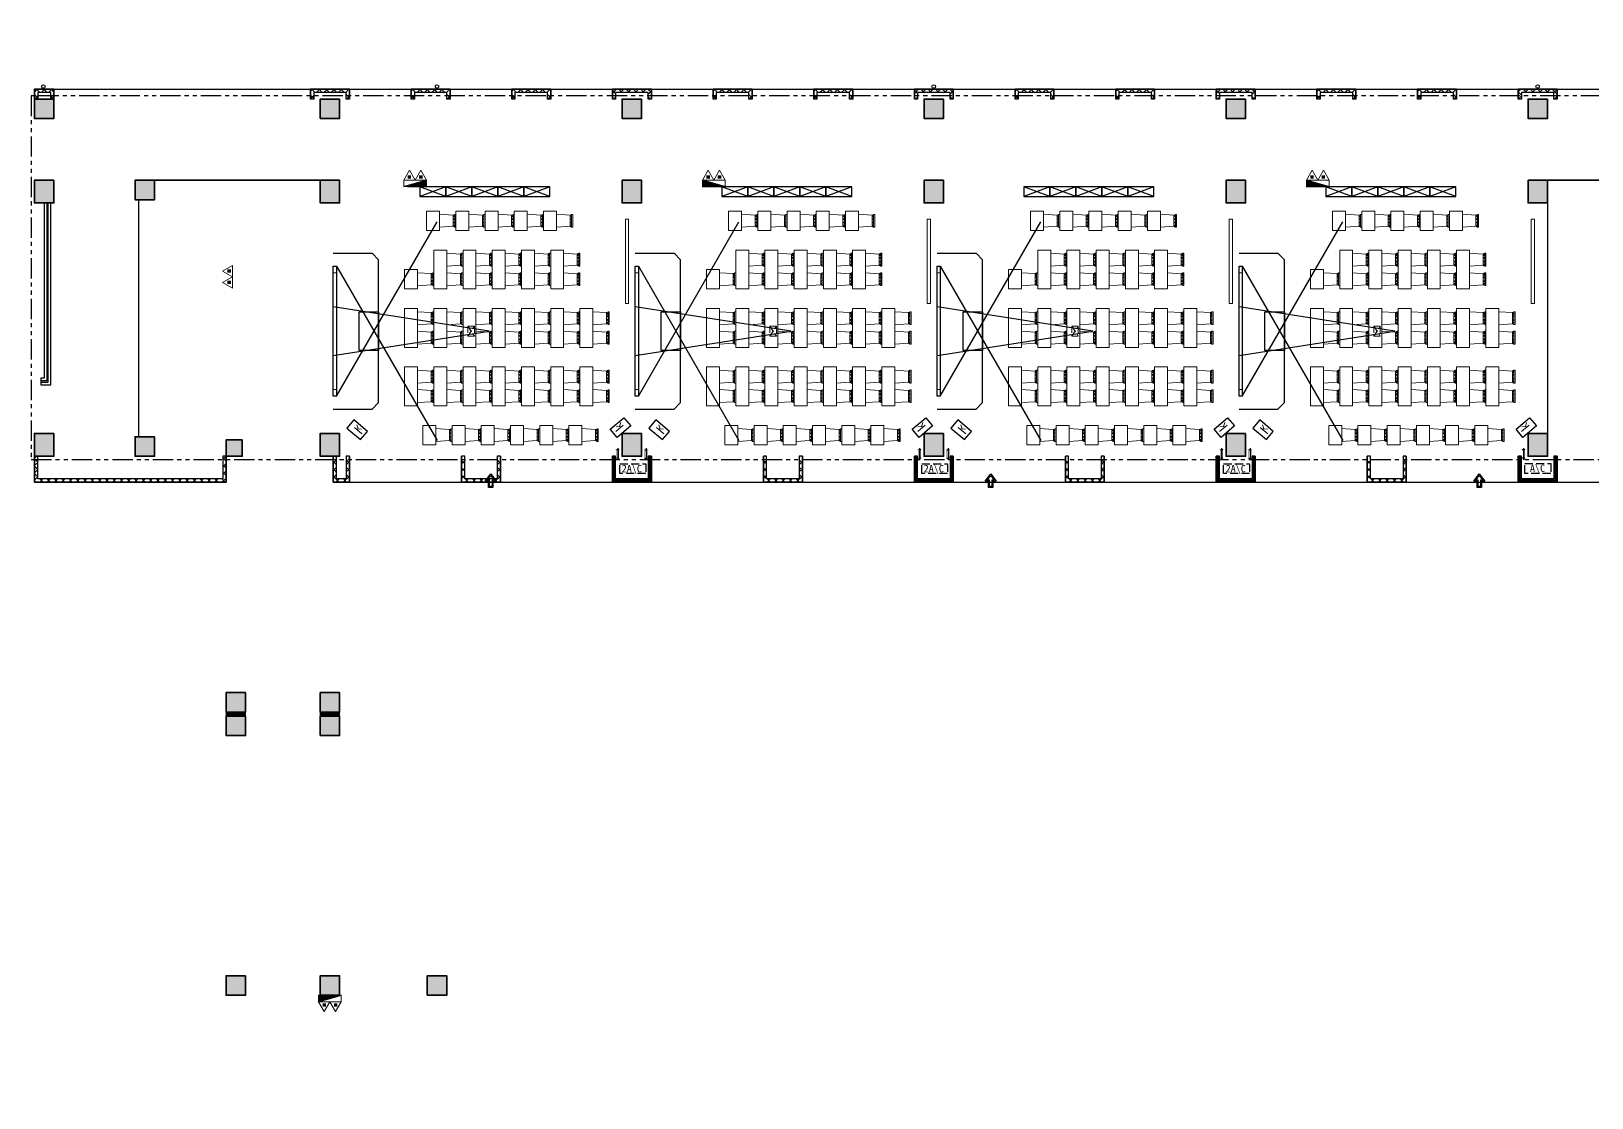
# Model space of a CAD drawing. Extents: x 196430 to 818205, y 904526 to 1974626.
# Drawn here: x 721663 to 769727, y 1512379 to 1545223 of the extents above; entities that cross this region are included whole.
import ezdxf

# ---------------------------------------------------------------- set-up
doc = ezdxf.new("R2010")
doc.units = 0
doc.header["$LTSCALE"] = 1000
doc.header["$MEASUREMENT"] = 0
for name, pattern in [('arch-1#教学楼$0$DASH', [0.35, 0.25, -0.1]), ('arch-1#教学楼$0$HIDDEN2', [4.7625, 3.175, -1.5875]), ('arch-1#教学楼$0$PHANTOM2', [1.25, 0.625, -0.125, 0.125, -0.125, 0.125, -0.125])]:
    doc.linetypes.add(name, pattern=pattern)
for name, color, linetype in [('arch', 8, 'Continuous'), ('arch-1#教学楼$0$0-消防', 8, 'Continuous'), ('arch-1#教学楼$0$_0', 8, 'Continuous'), ('arch-1#教学楼$0$A-FINI', 8, 'Continuous'), ('arch-1#教学楼$0$fur', 8, 'Continuous'), ('arch-1#教学楼$0$O-洞口', 8, 'Continuous'), ('arch-1#教学楼$0$WALL_METAL', 8, 'Continuous'), ('arch-1#教学楼$0$Z-电器', 8, 'Continuous'), ('arch-1#教学楼$0$保温', 8, 'Continuous'), ('arch-1#教学楼$0$图层4', 8, 'Continuous'), ('arch-1#教学楼$0$挡烟垂壁', 8, 'Continuous'), ('arch-1#教学楼$0$条件', 8, 'Continuous'), ('arch-1#教学楼$0$柱填充', 8, 'Continuous'), ('arch-1#教学楼$0$空调', 8, 'Continuous'), ('arch-1#教学楼$0$设备标注', 8, 'Continuous')]:
    doc.layers.add(name, color=color, linetype=linetype)
for name, color, linetype, lineweight in [('arch-1#教学楼$0$AC', 8, 'arch-1#教学楼$0$HIDDEN2', 25), ('arch-1#教学楼$0$HANDRAIL', 8, 'Continuous', 0), ('arch-1#教学楼$0$HV-fm', 8, 'Continuous', 18), ('arch-1#教学楼$0$WINDOW', 8, 'Continuous', 25), ('arch-1#教学楼$0$家具', 8, 'Continuous', 9), ('arch-1#教学楼$0$砼柱', 8, 'Continuous', 35)]:
    doc.layers.add(name, color=color, linetype=linetype, lineweight=lineweight)
doc.styles.add('arch-1#教学楼$0$_TCH_DYN', font='')
doc.styles.add('arch-1#教学楼$0$DIM_FONT', font='SIMPLEX.shx', dxfattribs={"width": 0.6})
doc.styles.add('arch-1#教学楼$0$Standard', font='gbenor.shx', dxfattribs={"bigfont": 'gbcbig.shx'})
doc.styles.get('arch-1#教学楼$0$_TCH_DYN').set_extended_font_data('SimSun')
doc.linetypes.add('arch-1#教学楼$0$XH_LINE', pattern='A,2,-0.2,["XH",arch-1#教学楼$0$Standard,S=0.15,R=0,X=-0.15,Y=-0.08],-0.15', length=2.35)

# ---------------------------------------------------------------- blocks, each defined once
blk = doc.blocks.new('arch-1#教学楼$0$wetwertyr')
at = {"layer": 'arch-1#教学楼$0$AC', "linetype": 'arch-1#教学楼$0$DASH'}
blk.add_lwpolyline([(7654325, 2471000), (7655125, 2471000), (7655125, 2470700), (7654325, 2470700)], close=True, dxfattribs=at)
at = {"layer": 'arch-1#教学楼$0$AC', "style": 'arch-1#教学楼$0$_TCH_DYN'}
blk.add_text('A\\C', height=227.8, dxfattribs=at).set_placement((7654485, 2470743))
blk = doc.blocks.new('arch-1#教学楼$0$3-5zhw')
at = {"layer": 'arch-1#教学楼$0$柱填充'}
h = blk.add_hatch(color=251, dxfattribs=at)
h.dxf.hatch_style = 1
h.paths.add_polyline_path([(6753676, 518760), (6753076, 518760), (6753076, 518060), (6753676, 518060)])
h.paths.add_polyline_path([(6753676, 521460), (6753076, 521460), (6753076, 520860), (6753676, 520860)])
h.paths.add_polyline_path([(6759576, 521460), (6758976, 521460), (6758976, 520860), (6759576, 520860)])
h.paths.add_polyline_path([(6762476, 521460), (6761876, 521460), (6761876, 520860), (6762476, 520860)])
h.paths.add_polyline_path([(6765776, 521460), (6765176, 521460), (6765176, 520860), (6765776, 520860)])
h.paths.add_polyline_path([(6762476, 518760), (6761876, 518760), (6761876, 518060), (6762476, 518060)])
h.paths.add_polyline_path([(6765776, 518760), (6765176, 518760), (6765176, 518060), (6765776, 518060)])
h.paths.add_polyline_path([(6765776, 510960), (6765176, 510960), (6765176, 510260), (6765776, 510260)])
h.paths.add_polyline_path([(6775076, 510960), (6774476, 510960), (6774476, 510260), (6775076, 510260)])
h.paths.add_polyline_path([(6775076, 521460), (6774476, 521460), (6774476, 520860), (6775076, 520860)])
h.paths.add_polyline_path([(6775076, 518760), (6774476, 518760), (6774476, 518060), (6775076, 518060)])
h.paths.add_polyline_path([(6784376, 521460), (6783776, 521460), (6783776, 520860), (6784376, 520860)])
h.paths.add_polyline_path([(6784376, 518760), (6783776, 518760), (6783776, 518060), (6784376, 518060)])
h.paths.add_polyline_path([(6784376, 510960), (6783776, 510960), (6783776, 510260), (6784376, 510260)])
h.paths.add_polyline_path([(6793676, 521460), (6793076, 521460), (6793076, 520860), (6793676, 520860)])
h.paths.add_polyline_path([(6793676, 518760), (6793076, 518760), (6793076, 518060), (6793676, 518060)])
h.paths.add_polyline_path([(6793676, 510960), (6793076, 510960), (6793076, 510260), (6793676, 510260)])
h.paths.add_polyline_path([(6802976, 521460), (6802376, 521460), (6802376, 520860), (6802976, 520860)])
h.paths.add_polyline_path([(6802976, 518760), (6802376, 518760), (6802376, 518160), (6802976, 518160)])
h.paths.add_polyline_path([(6802776, 510860), (6802176, 510860), (6802176, 510260), (6802776, 510260)])
h.paths.add_polyline_path([(6808876, 510760), (6808376, 510760), (6808376, 510260), (6808876, 510260)])
h.paths.add_polyline_path([(6808776, 518760), (6808176, 518760), (6808176, 518160), (6808776, 518160)])
h.paths.add_polyline_path([(6808876, 513510), (6808126, 513510), (6808126, 512760), (6808876, 512760)])
h.paths.add_polyline_path([(6808776, 521460), (6808176, 521460), (6808176, 520860), (6808776, 520860)])
h.paths.add_polyline_path([(6812376, 513260), (6811876, 513260), (6811876, 512760), (6812376, 512760)])
h.paths.add_polyline_path([(6814176, 518960), (6813576, 518960), (6813576, 518360), (6814176, 518360)])
h.paths.add_polyline_path([(6814176, 510760), (6813676, 510760), (6813676, 510260), (6814176, 510260)])
h.paths.add_polyline_path([(6818276, 519310), (6817526, 519310), (6817526, 518560), (6818276, 518560)])
h.paths.add_polyline_path([(6803176, 525960), (6802576, 525960), (6802576, 525360), (6803176, 525360)])
h.paths.add_polyline_path([(6811076, 525960), (6810476, 525960), (6810476, 525360), (6811076, 525360)])
h.paths.add_polyline_path([(6814176, 525960), (6813576, 525960), (6813576, 525360), (6814176, 525360)])
h.paths.add_polyline_path([(6818276, 525860), (6817776, 525860), (6817776, 525360), (6818276, 525360)])
h.paths.add_polyline_path([(6759576, 529540), (6758976, 529540), (6758976, 528940), (6759576, 528940)])
h.paths.add_polyline_path([(6762476, 529540), (6761876, 529540), (6761876, 528940), (6762476, 528940)])
h.paths.add_polyline_path([(6803176, 531740), (6802576, 531740), (6802576, 531140), (6803176, 531140)])
h.paths.add_polyline_path([(6818276, 531740), (6817776, 531740), (6817776, 531240), (6818276, 531240)])
h.paths.add_polyline_path([(6811076, 531740), (6810476, 531740), (6810476, 531140), (6811076, 531140)])
h.paths.add_polyline_path([(6814176, 531740), (6813576, 531740), (6813576, 531140), (6814176, 531140)])
h.paths.add_polyline_path([(6753676, 510960), (6753076, 510960), (6753076, 510260), (6753676, 510260)])
h.paths.add_polyline_path([(6762476, 510960), (6761876, 510960), (6761876, 510260), (6762476, 510260)])
h.paths.add_polyline_path([(6814176, 521460), (6813576, 521460), (6813576, 520860), (6814176, 520860)])
h.paths.add_polyline_path([(6802576, 532460), (6802576, 531860), (6803176, 531860), (6803176, 532460)])
h.paths.add_polyline_path([(6810476, 532460), (6810476, 531860), (6811076, 531860), (6811076, 532460)])
h.paths.add_polyline_path([(6813576, 532460), (6813576, 531860), (6814176, 531860), (6814176, 532460)])
h.paths.add_polyline_path([(6813576, 537160), (6813576, 536560), (6814176, 536560), (6814176, 537160)])
h.paths.add_polyline_path([(6817676, 537160), (6817676, 536560), (6818276, 536560), (6818276, 537160)])
h.paths.add_polyline_path([(6814176, 545260), (6813576, 545260), (6813576, 544660), (6814176, 544660)])
h.paths.add_polyline_path([(6818276, 545260), (6817676, 545260), (6817676, 544660), (6818276, 544660)])
h.paths.add_polyline_path([(6814176, 549760), (6813576, 549760), (6813576, 549160), (6814176, 549160)])
h.paths.add_polyline_path([(6818276, 549760), (6817676, 549760), (6817676, 549160), (6818276, 549160)])
h.paths.add_polyline_path([(6813576, 557660), (6813576, 557060), (6814176, 557060), (6814176, 557660)])
h.paths.add_polyline_path([(6817676, 557660), (6817676, 557060), (6818276, 557060), (6818276, 557660)])
h.paths.add_polyline_path([(6759576, 554060), (6758976, 554060), (6758976, 553460), (6759576, 553460)])
h.paths.add_polyline_path([(6765176, 545460), (6765776, 545460), (6765776, 546060), (6765176, 546060)])
h.paths.add_polyline_path([(6759576, 546060), (6758976, 546060), (6758976, 545460), (6759576, 545460)])
h.paths.add_polyline_path([(6765176, 537460), (6765776, 537460), (6765776, 538060), (6765176, 538060)])
h.paths.add_polyline_path([(6759576, 538060), (6758976, 538060), (6758976, 537460), (6759576, 537460)])
h.paths.add_polyline_path([(6759576, 530260), (6758976, 530260), (6758976, 529660), (6759576, 529660)])
h.paths.add_polyline_path([(6761876, 545460), (6762476, 545460), (6762476, 546060), (6761876, 546060)])
h.paths.add_polyline_path([(6761876, 537460), (6762476, 537460), (6762476, 538060), (6761876, 538060)])
h.paths.add_polyline_path([(6761876, 553460), (6762476, 553460), (6762476, 554060), (6761876, 554060)])
h.paths.add_polyline_path([(6761876, 529660), (6762476, 529660), (6762476, 530260), (6761876, 530260)])
h.paths.add_polyline_path([(6810476, 573780), (6810476, 573180), (6811076, 573180), (6811076, 573780)])
h.paths.add_polyline_path([(6808426, 581760), (6807826, 581760), (6807826, 581160), (6808426, 581160)])
h.paths.add_polyline_path([(6811076, 581760), (6810476, 581760), (6810476, 581160), (6811076, 581160)])
h.paths.add_polyline_path([(6813976, 581760), (6813376, 581760), (6813376, 581160), (6813976, 581160)])
h.paths.add_polyline_path([(6808426, 590160), (6807826, 590160), (6807826, 589560), (6808426, 589560)])
h.paths.add_polyline_path([(6811076, 590160), (6810476, 590160), (6810476, 589560), (6811076, 589560)])
h.paths.add_polyline_path([(6813976, 590160), (6813376, 590160), (6813376, 589560), (6813976, 589560)])
h.paths.add_polyline_path([(6810476, 598140), (6810476, 597540), (6811076, 597540), (6811076, 598140)])
h.paths.add_polyline_path([(6808476, 558380), (6807876, 558380), (6807876, 557780), (6808476, 557780)])
h.paths.add_polyline_path([(6814976, 558380), (6814376, 558380), (6814376, 557780), (6814976, 557780)])
h.paths.add_polyline_path([(6814976, 562760), (6814376, 562760), (6814376, 562060), (6814976, 562060)])
h.paths.add_polyline_path([(6811076, 562660), (6810476, 562660), (6810476, 562060), (6811076, 562060)])
h.paths.add_polyline_path([(6799676, 562760), (6799076, 562760), (6799076, 562060), (6799676, 562060)])
h.paths.add_polyline_path([(6802976, 562660), (6802376, 562660), (6802376, 562060), (6802976, 562060)])
h.paths.add_polyline_path([(6802976, 573060), (6802376, 573060), (6802376, 572460), (6802976, 572460)])
h.paths.add_polyline_path([(6802976, 570560), (6802376, 570560), (6802376, 569960), (6802976, 569960)])
h.paths.add_polyline_path([(6799676, 573060), (6799076, 573060), (6799076, 572460), (6799676, 572460)])
h.paths.add_polyline_path([(6799676, 570560), (6799076, 570560), (6799076, 569860), (6799676, 569860)])
h.paths.add_polyline_path([(6790376, 573060), (6789776, 573060), (6789776, 572460), (6790376, 572460)])
h.paths.add_polyline_path([(6790376, 570560), (6789776, 570560), (6789776, 569860), (6790376, 569860)])
h.paths.add_polyline_path([(6790376, 562760), (6789776, 562760), (6789776, 562060), (6790376, 562060)])
h.paths.add_polyline_path([(6811076, 570560), (6810476, 570560), (6810476, 569960), (6811076, 569960)])
h.paths.add_polyline_path([(6814976, 570560), (6814376, 570560), (6814376, 569860), (6814976, 569860)])
h.paths.add_polyline_path([(6811076, 573060), (6810476, 573060), (6810476, 572460), (6811076, 572460)])
h.paths.add_polyline_path([(6814976, 573060), (6814376, 573060), (6814376, 572460), (6814976, 572460)])
h.paths.add_polyline_path([(6781076, 573060), (6780476, 573060), (6780476, 572460), (6781076, 572460)])
h.paths.add_polyline_path([(6781076, 570560), (6780476, 570560), (6780476, 569860), (6781076, 569860)])
h.paths.add_polyline_path([(6781076, 562760), (6780476, 562760), (6780476, 562060), (6781076, 562060)])
h.paths.add_polyline_path([(6771776, 573060), (6771176, 573060), (6771176, 572460), (6771776, 572460)])
h.paths.add_polyline_path([(6771776, 570560), (6771176, 570560), (6771176, 569860), (6771776, 569860)])
h.paths.add_polyline_path([(6771776, 562760), (6771176, 562760), (6771176, 562060), (6771776, 562060)])
h.paths.add_polyline_path([(6762476, 573060), (6761876, 573060), (6761876, 572460), (6762476, 572460)])
h.paths.add_polyline_path([(6762476, 570560), (6761876, 570560), (6761876, 569860), (6762476, 569860)])
h.paths.add_polyline_path([(6762476, 562760), (6761876, 562760), (6761876, 562060), (6762476, 562060)])
h.paths.add_polyline_path([(6759476, 562560), (6758976, 562560), (6758976, 562060), (6759476, 562060)])
h.paths.add_polyline_path([(6756777, 570560), (6756177, 570560), (6756177, 569960), (6756777, 569960)])
h.paths.add_polyline_path([(6756777, 562660), (6756177, 562660), (6756177, 562060), (6756777, 562060)])
h.paths.add_polyline_path([(6753676, 570560), (6753076, 570560), (6753076, 569860), (6753676, 569860)])
h.paths.add_polyline_path([(6753676, 573060), (6753076, 573060), (6753076, 572460), (6753676, 572460)])
h.paths.add_polyline_path([(6753676, 562760), (6753076, 562760), (6753076, 562060), (6753676, 562060)])
h.paths.add_polyline_path([(6759576, 554780), (6758976, 554780), (6758976, 554180), (6759576, 554180)])
h.paths.add_polyline_path([(6762476, 554780), (6761876, 554780), (6761876, 554180), (6762476, 554180)])
h.paths.add_polyline_path([(6811076, 601860), (6810476, 601860), (6810476, 601260), (6811076, 601260)])
h.paths.add_polyline_path([(6814176, 601860), (6813576, 601860), (6813576, 601260), (6814176, 601260)])
h.paths.add_polyline_path([(6818278, 601860), (6817678, 601860), (6817678, 601260), (6818278, 601260)])
h.paths.add_polyline_path([(6803176, 601860), (6802576, 601860), (6802576, 601260), (6803176, 601260)])
h.paths.add_polyline_path([(6803176, 608060), (6802576, 608060), (6802576, 607460), (6803176, 607460)])
h.paths.add_polyline_path([(6811076, 608060), (6810476, 608060), (6810476, 607460), (6811076, 607460)])
h.paths.add_polyline_path([(6814176, 608260), (6813576, 608260), (6813576, 607660), (6814176, 607660)])
h.paths.add_polyline_path([(6818276, 608260), (6817676, 608260), (6817676, 607660), (6818276, 607660)])
h.paths.add_polyline_path([(6803176, 614060), (6802576, 614060), (6802576, 613460), (6803176, 613460)])
h.paths.add_polyline_path([(6811076, 614260), (6810476, 614260), (6810476, 613660), (6811076, 613660)])
h.paths.add_polyline_path([(6818276, 614260), (6817676, 614260), (6817676, 613660), (6818276, 613660)])
h.paths.add_polyline_path([(6802976, 619960), (6802376, 619960), (6802376, 619260), (6802976, 619260)])
h.paths.add_polyline_path([(6802976, 627960), (6802376, 627960), (6802376, 627260), (6802976, 627260)])
h.paths.add_polyline_path([(6806876, 627960), (6806276, 627960), (6806276, 627260), (6806876, 627260)])
h.paths.add_polyline_path([(6806876, 630460), (6806276, 630460), (6806276, 629860), (6806876, 629860)])
h.paths.add_polyline_path([(6802976, 630460), (6802376, 630460), (6802376, 629860), (6802976, 629860)])
h.paths.add_polyline_path([(6816476, 627960), (6815876, 627960), (6815876, 627260), (6816476, 627260)])
h.paths.add_polyline_path([(6816476, 630460), (6815876, 630460), (6815876, 629760), (6816476, 629760)])
h.paths.add_polyline_path([(6816476, 619860), (6815876, 619860), (6815876, 619260), (6816476, 619260)])
h.paths.add_polyline_path([(6818276, 619860), (6817676, 619860), (6817676, 619260), (6818276, 619260)])
h.paths.add_polyline_path([(6811076, 619860), (6810476, 619860), (6810476, 619260), (6811076, 619260)])
h.paths.add_polyline_path([(6806876, 619860), (6806276, 619860), (6806276, 619260), (6806876, 619260)])
h.paths.add_polyline_path([(6793676, 630460), (6793076, 630460), (6793076, 629860), (6793676, 629860)])
h.paths.add_polyline_path([(6793676, 627960), (6793076, 627960), (6793076, 627260), (6793676, 627260)])
h.paths.add_polyline_path([(6793676, 619960), (6793076, 619960), (6793076, 619260), (6793676, 619260)])
h.paths.add_polyline_path([(6784376, 630460), (6783776, 630460), (6783776, 629860), (6784376, 629860)])
h.paths.add_polyline_path([(6784376, 627960), (6783776, 627960), (6783776, 627260), (6784376, 627260)])
h.paths.add_polyline_path([(6784376, 619960), (6783776, 619960), (6783776, 619260), (6784376, 619260)])
h.paths.add_polyline_path([(6775076, 630460), (6774476, 630460), (6774476, 629860), (6775076, 629860)])
h.paths.add_polyline_path([(6775076, 627960), (6774476, 627960), (6774476, 627260), (6775076, 627260)])
h.paths.add_polyline_path([(6775076, 619960), (6774476, 619960), (6774476, 619260), (6775076, 619260)])
h.paths.add_polyline_path([(6765776, 630460), (6765176, 630460), (6765176, 629860), (6765776, 629860)])
h.paths.add_polyline_path([(6765776, 627960), (6765176, 627960), (6765176, 627260), (6765776, 627260)])
h.paths.add_polyline_path([(6765776, 619960), (6765176, 619960), (6765176, 619260), (6765776, 619260)])
h.paths.add_polyline_path([(6762476, 630460), (6761876, 630460), (6761876, 629860), (6762476, 629860)])
h.paths.add_polyline_path([(6762476, 627960), (6761876, 627960), (6761876, 627260), (6762476, 627260)])
h.paths.add_polyline_path([(6762476, 619960), (6761876, 619960), (6761876, 619260), (6762476, 619260)])
h.paths.add_polyline_path([(6753676, 627960), (6753076, 627960), (6753076, 627260), (6753676, 627260)])
h.paths.add_polyline_path([(6753676, 630460), (6753076, 630460), (6753076, 629760), (6753676, 629760)])
h.paths.add_polyline_path([(6814176, 614260), (6813576, 614260), (6813576, 613660), (6814176, 613660)])
h.paths.add_polyline_path([(6753676, 619960), (6753076, 619960), (6753076, 619260), (6753676, 619260)])
h.paths.add_polyline_path([(6813376, 573780), (6813376, 573180), (6813976, 573180), (6813976, 573780)])
h.paths.add_polyline_path([(6813376, 598140), (6813376, 597540), (6813976, 597540), (6813976, 598140)])
h.paths.add_polyline_path([(6802576, 537160), (6802576, 536560), (6803176, 536560), (6803176, 537160)])
h.paths.add_polyline_path([(6802576, 545260), (6802576, 544660), (6803176, 544660), (6803176, 545260)])
h.paths.add_polyline_path([(6802576, 549760), (6802576, 549160), (6803176, 549160), (6803176, 549760)])
h.paths.add_polyline_path([(6802576, 557660), (6802576, 557060), (6803176, 557060), (6803176, 557660)])
h.paths.add_polyline_path([(6810476, 537160), (6810476, 536560), (6811076, 536560), (6811076, 537160)])
h.paths.add_polyline_path([(6810476, 545260), (6810476, 544660), (6811076, 544660), (6811076, 545260)])
h.paths.add_polyline_path([(6810476, 549760), (6810476, 549160), (6811076, 549160), (6811076, 549760)])
h.paths.add_polyline_path([(6810476, 557660), (6810476, 557060), (6811076, 557060), (6811076, 557660)])
at = {"layer": 'arch-1#教学楼$0$砼柱', "lineweight": 35}
for points in [[(6753676, 573060), (6753076, 573060), (6753076, 572460), (6753676, 572460)], [(6762476, 573060), (6761876, 573060), (6761876, 572460), (6762476, 572460)], [(6771776, 573060), (6771176, 573060), (6771176, 572460), (6771776, 572460)], [(6781076, 573060), (6780476, 573060), (6780476, 572460), (6781076, 572460)], [(6790376, 573060), (6789776, 573060), (6789776, 572460), (6790376, 572460)], [(6799676, 573060), (6799076, 573060), (6799076, 572460), (6799676, 572460)], [(6753676, 570560), (6753076, 570560), (6753076, 569860), (6753676, 569860)], [(6756777, 570560), (6756177, 570560), (6756177, 569960), (6756777, 569960)], [(6762476, 570560), (6761876, 570560), (6761876, 569860), (6762476, 569860)], [(6771776, 570560), (6771176, 570560), (6771176, 569860), (6771776, 569860)], [(6781076, 570560), (6780476, 570560), (6780476, 569860), (6781076, 569860)], [(6790376, 570560), (6789776, 570560), (6789776, 569860), (6790376, 569860)], [(6799676, 570560), (6799076, 570560), (6799076, 569860), (6799676, 569860)], [(6753676, 562760), (6753076, 562760), (6753076, 562060), (6753676, 562060)], [(6756777, 562660), (6756177, 562660), (6756177, 562060), (6756777, 562060)], [(6759476, 562560), (6758976, 562560), (6758976, 562060), (6759476, 562060)], [(6762476, 562760), (6761876, 562760), (6761876, 562060), (6762476, 562060)], [(6771776, 562760), (6771176, 562760), (6771176, 562060), (6771776, 562060)], [(6781076, 562760), (6780476, 562760), (6780476, 562060), (6781076, 562060)], [(6790376, 562760), (6789776, 562760), (6789776, 562060), (6790376, 562060)], [(6799676, 562760), (6799076, 562760), (6799076, 562060), (6799676, 562060)], [(6759576, 554780), (6758976, 554780), (6758976, 554180), (6759576, 554180)], [(6762476, 554780), (6761876, 554780), (6761876, 554180), (6762476, 554180)], [(6759576, 554060), (6758976, 554060), (6758976, 553460), (6759576, 553460)], [(6761876, 553460), (6762476, 553460), (6762476, 554060), (6761876, 554060)], [(6759576, 546060), (6758976, 546060), (6758976, 545460), (6759576, 545460)], [(6761876, 545460), (6762476, 545460), (6762476, 546060), (6761876, 546060)], [(6765176, 545460), (6765776, 545460), (6765776, 546060), (6765176, 546060)]]:
    blk.add_lwpolyline(points, close=True, dxfattribs=at)
blk = doc.blocks.new('arch-1#教学楼$0$$plan$00000303')
at = {"linetype": 'Continuous'}
for p, q in [((-195, 500), (-195, 466)), ((-195, 500), (200, 500)), ((200, 500), (200, 466)), ((-197, 0), (-168, 418)), ((202, 0), (-197, 0)), ((-195, 467), (-168, 416)), ((200, 466), (-195, 466)), ((-170, 418), (173, 418)), ((-153, 467), (-153, 417)), ((-125, 467), (-125, 417)), ((-66, 467), (-66, 417)), ((-45, 467), (-45, 417)), ((47, 467), (47, 417)), ((71, 467), (71, 417)), ((135, 467), (135, 417)), ((159, 467), (159, 417)), ((173, 417), (199, 467)), ((202, 0), (173, 418))]:
    blk.add_line(p, q, dxfattribs=at)
at = {"style": 'arch-1#教学楼$0$Standard', "width": 0.8, "flags": 9}
for tag in ['XSIZE', 'YSIZE']:
    blk.add_attdef(tag, (0, 0), '', height=0.5, dxfattribs=at)
blk = doc.blocks.new('arch-1#教学楼$0$few3t3t2')
at = {"layer": 'arch-1#教学楼$0$家具'}
blk.add_lwpolyline([(2575074, 638220), (2575474, 638220), (2575474, 637020), (2575074, 637020)], close=True, dxfattribs=at)
at = {"layer": 'arch-1#教学楼$0$家具', "rotation": 270}
for p in [(2575474, 637923), (2575474, 637323)]:
    blk.add_blockref('arch-1#教学楼$0$$plan$00000303', p, dxfattribs=at)
blk = doc.blocks.new('arch-1#教学楼$0$eeg')
at = {"layer": 'arch-1#教学楼$0$fur'}
blk.add_lwpolyline([(131554, 140917), (131854, 140917), (131854, 140117), (131554, 140117)], close=True, dxfattribs=at)
blk.add_lwpolyline([(131854, 140917), (131554, 140117), (131554, 140917), (131854, 140117)], dxfattribs=at)
blk = doc.blocks.new('arch-1#教学楼$0$ptss1')
at = {"layer": 'arch-1#教学楼$0$A-FINI'}
for p, q in [((5254532, 991690), (5257632, 997053)), ((5254432, 996090), (5255632, 996090)), ((5255632, 996090), (5255832, 995890)), ((5255832, 991490), (5255832, 995890)), ((5254532, 995690), (5257632, 990327)), ((5259234, 993690), (5254432, 994438)), ((5254432, 992938), (5259234, 993690)), ((5254432, 991290), (5255632, 991290)), ((5255632, 991290), (5255832, 991490))]:
    blk.add_line(p, q, dxfattribs=at)
for points in [[(5254432, 995690), (5254532, 995690), (5254532, 991690), (5254432, 991690)], [(5255232, 994290), (5255832, 994290), (5255832, 993090), (5255232, 993090)]]:
    blk.add_lwpolyline(points, close=True, dxfattribs=at)
at = {"layer": 'arch-1#教学楼$0$HANDRAIL'}
blk.add_line((5255832, 993092), (5255832, 994292), dxfattribs=at)
at = {"layer": 'arch-1#教学楼$0$家具'}
for p, q in [((5257311, 997390), (5257711, 997390)), ((5258211, 997390), (5258611, 997390)), ((5259111, 997390), (5259511, 997390)), ((5260011, 997390), (5260411, 997390)), ((5260911, 997390), (5261311, 997390)), ((5257032, 995590), (5256632, 995590))]:
    blk.add_line(p, q, dxfattribs=at)
at = {"layer": 'arch-1#教学楼$0$家具', "linetype": 'arch-1#教学楼$0$DASH', "ltscale": 0.8}
for p, q in [((5258583, 993840), (5258583, 993540)), ((5258583, 993840), (5258783, 993840)), ((5258583, 993840), (5258783, 993540)), ((5258583, 993540), (5258783, 993840)), ((5258583, 993540), (5258783, 993540)), ((5258783, 993840), (5258783, 993540))]:
    blk.add_line(p, q, dxfattribs=at)
at = {"layer": 'arch-1#教学楼$0$家具'}
for points in [[(5257711, 997390), (5257711, 996790), (5257311, 996790), (5257311, 997390)], [(5258611, 997390), (5258611, 996790), (5258211, 996790), (5258211, 997390)], [(5259511, 997390), (5259511, 996790), (5259111, 996790), (5259111, 997390)], [(5260411, 997390), (5260411, 996790), (5260011, 996790), (5260011, 997390)], [(5261311, 997390), (5261311, 996790), (5260911, 996790), (5260911, 997390)], [(5257032, 995590), (5257032, 994990), (5256632, 994990), (5256632, 995590)], [(5257596, 990790), (5257596, 990190), (5257196, 990190), (5257196, 990790), (5257596, 990790)], [(5258496, 990790), (5258496, 990190), (5258096, 990190), (5258096, 990790), (5258496, 990790)], [(5259396, 990790), (5259396, 990190), (5258996, 990190), (5258996, 990790), (5259396, 990790)], [(5260296, 990790), (5260296, 990190), (5259896, 990190), (5259896, 990790), (5260296, 990790)], [(5261196, 990790), (5261196, 990190), (5260796, 990190), (5260796, 990790), (5261196, 990790)], [(5262096, 990790), (5262096, 990190), (5261696, 990190), (5261696, 990790), (5262096, 990790)]]:
    blk.add_lwpolyline(points, dxfattribs=at)
for points in [[(5263432, 997140), (5263532, 997140), (5263532, 994540), (5263432, 994540)], [(5254432, 995490), (5254532, 995490), (5254532, 991890), (5254432, 991890)]]:
    blk.add_lwpolyline(points, close=True, dxfattribs=at)
at = {"layer": 'arch-1#教学楼$0$家具', "extrusion": (0, 0, -1), "zscale": -1}
for name, p, rotation in [('arch-1#教学楼$0$eeg', (-5116989, 866285), 90), ('arch-1#教学楼$0$eeg', (-5117789, 866285), 90), ('arch-1#教学楼$0$eeg', (-5118589, 866285), 90), ('arch-1#教学楼$0$eeg', (-5119389, 866285), 90), ('arch-1#教学楼$0$eeg', (-5120189, 866285), 90), ('arch-1#教学楼$0$few3t3t2', (-2681558, 1629610), 180), ('arch-1#教学楼$0$few3t3t2', (-2682458, 1629610), 180), ('arch-1#教学楼$0$few3t3t2', (-2683358, 1629610), 180), ('arch-1#教学楼$0$few3t3t2', (-2684258, 1629610), 180), ('arch-1#教学楼$0$few3t3t2', (-2685158, 1629610), 180), ('arch-1#教学楼$0$few3t3t2', (-2686058, 1629610), 180), ('arch-1#教学楼$0$few3t3t2', (-2686958, 1629610), 180)]:
    blk.add_blockref(name, p, dxfattribs=dict(at, rotation=rotation))
at = {"layer": 'arch-1#教学楼$0$家具', "rotation": 270}
for p in [(5257711, 997092), (5258611, 997092), (5259511, 997092), (5260411, 997092), (5261311, 997092), (5257032, 995293), (5257596, 990492), (5258496, 990492), (5259396, 990492), (5260296, 990492), (5261196, 990492), (5262096, 990492)]:
    blk.add_blockref('arch-1#教学楼$0$$plan$00000303', p, dxfattribs=at)
at = {"layer": 'arch-1#教学楼$0$家具'}
for p in [(2682458, 357969), (2683358, 357969), (2684258, 357969), (2685158, 357969), (2686058, 357969), (2681558, 356169), (2682458, 356169), (2683358, 356169), (2684258, 356169), (2685158, 356169), (2686058, 356169), (2686958, 356169)]:
    blk.add_blockref('arch-1#教学楼$0$few3t3t2', p, dxfattribs=at)
blk = doc.blocks.new('arch-1#教学楼$0$ysg222')
at = {"layer": 'arch-1#教学楼$0$设备标注'}
for centre in [(5275347, 221621), (5287472, 221621), (5302772, 221621), (5321372, 221621)]:
    blk.add_circle(centre, 55, dxfattribs=at)
blk = doc.blocks.new('arch-1#教学楼$0$A$C41442FB6')
at = {"layer": 'arch-1#教学楼$0$Z-电器'}
blk.add_lwpolyline([(0, 550), (330, 550), (330, 0), (0, 0)], close=True, dxfattribs=at)
at = {"layer": 'arch-1#教学楼$0$Z-电器', "linetype": 'Continuous', "style": 'arch-1#教学楼$0$DIM_FONT', "width": 0.8}
blk.add_text('k', height=300, rotation=359.9455, dxfattribs=at).set_placement((123, 165))
blk = doc.blocks.new('arch-1#教学楼$0$WEQWESDA')
at = {"layer": 'arch-1#教学楼$0$HV-fm'}
h = blk.add_hatch(dxfattribs=at)
h.set_pattern_fill('ANSI31', angle=270, style=0)
h.set_pattern_definition([(315, (-693696.34586, 2541731.43045), (0.088388347648, 0.088388347648), [])])
edge = h.paths.add_edge_path()
edge.add_line((477846, 567113), (477846, 566912))
edge.add_line((477846, 566912), (478546, 566913))
edge.add_line((478546, 566913), (477846, 567113))
at = {"layer": 'arch-1#教学楼$0$HV-fm', "color": 7}
for p, q in [((477846, 567113), (477846, 566913)), ((477846, 567113), (478546, 566913)), ((478546, 567113), (477847, 567113)), ((478546, 567113), (478546, 566913))]:
    blk.add_line(p, q, dxfattribs=at)
at = {"layer": 'arch-1#教学楼$0$HV-fm', "color": 7, "linetype": 'arch-1#教学楼$0$XH_LINE', "ltscale": 1.5}
blk.add_lwpolyline([(478546, 566913), (477846, 566913)], dxfattribs=at)
blk = doc.blocks.new('arch-1#教学楼$0$37')
at = {"linetype": 'Continuous'}
for p, q in [((350, 606), (0, 0)), ((0, 0), (700, 0)), ((700, 0), (350, 606))]:
    blk.add_line(p, q, dxfattribs=at)
at = {"linetype": 'Continuous', "const_width": 210}
blk.add_lwpolyline([(455, 202), (245, 202)], dxfattribs=at)
blk = doc.blocks.new('arch-1#教学楼$0$WERWERSGFDFGFG')
at = {"layer": 'arch-1#教学楼$0$HV-fm', "color": 7, "linetype": 'arch-1#教学楼$0$XH_LINE', "ltscale": 1.5, "xscale": 0.5, "yscale": 0.5, "zscale": 0.5}
for p in [(477846, 567426), (478196, 567426)]:
    blk.add_blockref('arch-1#教学楼$0$37', p, dxfattribs=at)
blk = doc.blocks.new('arch-1#教学楼$0$xfs3')
at = {"layer": 'arch-1#教学楼$0$WINDOW', "xscale": -1}
for name, p in [('arch-1#教学楼$0$WERWERSGFDFGFG', (4942656, -72427)), ('arch-1#教学楼$0$WEQWESDA', (4942657, -72114))]:
    blk.add_blockref(name, p, dxfattribs=at)
at = {"layer": 'arch-1#教学楼$0$WINDOW'}
for name, p in [('arch-1#教学楼$0$WERWERSGFDFGFG', (3995464, -72427)), ('arch-1#教学楼$0$WERWERSGFDFGFG', (4014064, -72427)), ('arch-1#教学楼$0$WEQWESDA', (3995463, -72114)), ('arch-1#教学楼$0$WEQWESDA', (4014063, -72114))]:
    blk.add_blockref(name, p, dxfattribs=at)
at = {"layer": 'arch-1#教学楼$0$WINDOW', "xscale": -1}
for name, p, rotation in [('arch-1#教学楼$0$WERWERSGFDFGFG', (5026261, 970220), 90), ('arch-1#教学楼$0$WEQWESDA', (3983639, 1036811), 180), ('arch-1#教学楼$0$WERWERSGFDFGFG', (3983640, 1037124), 180)]:
    blk.add_blockref(name, p, dxfattribs=dict(at, rotation=rotation))
blk = doc.blocks.new('arch-1#教学楼$0$kk')
for p, q in [((867703, -261309), (867703, -260947)), ((867740, -260999), (867665, -260999)), ((867740, -261257), (867665, -261257))]:
    blk.add_line(p, q)
at = {"const_width": 10}
for points in [[(867635, -260999), (867665, -260999), (867665, -261257), (867635, -261257)], [(867770, -260999), (867740, -260999), (867740, -261257), (867770, -261257)]]:
    blk.add_lwpolyline(points, dxfattribs=at)
blk = doc.blocks.new('arch-1#教学楼$0$2AC')
at = {"layer": 'arch-1#教学楼$0$AC', "linetype": 'arch-1#教学楼$0$DASH'}
blk.add_lwpolyline([(5312920, 688661), (5313720, 688661), (5313720, 688361), (5312920, 688361)], close=True, dxfattribs=at)
at = {"layer": 'arch-1#教学楼$0$AC', "style": 'arch-1#教学楼$0$_TCH_DYN'}
blk.add_text('2A\\C', height=227.8, dxfattribs=at).set_placement((5312983, 688395))
blk = doc.blocks.new('arch-1#教学楼$0$平面标识')
at = {"layer": 'arch-1#教学楼$0$0-消防', "ltscale": 3}
blk.add_lwpolyline([(0, 422), (-168, 199), (-68, 199), (-68, 0), (68, 0), (68, 199), (168, 199), (0, 422)], dxfattribs=at)
blk.add_lwpolyline([(0, 372), (-108, 229), (-38, 229), (-38, 30), (38, 30), (38, 229), (108, 229)], close=True, dxfattribs=at)
blk = doc.blocks.new('arch-1#教学楼$0$xfjy')
at = {"layer": 'arch-1#教学楼$0$0-消防', "xscale": -1, "rotation": 359.9999999999931}
for p in [(5289129, 924248), (5304526, 924248), (5319574, 924248)]:
    blk.add_blockref('arch-1#教学楼$0$平面标识', p, dxfattribs=at)
blk = doc.blocks.new('arch-1#教学楼')
at = {"layer": 'arch-1#教学楼$0$图层4'}
h = blk.add_hatch(dxfattribs=at)
h.set_pattern_fill('ANSI37', color=256, scale=20)
h.set_pattern_definition([(45, (-1436325.482, -1160889.106), (-22.4506403, 22.4506403), []), (135, (-1436325.482, -1160889.106), (-22.4506403, -22.4506403), [])])
h.paths.add_polyline_path([(5280975, 563047), (5280975, 562947), (5280975, 562927), (5281575, 562927), (5281575, 563047)])
h = blk.add_hatch(dxfattribs=at)
h.set_pattern_fill('ANSI37', color=256, scale=20)
h.set_pattern_definition([(45, (-1433425.482, -1160889.106), (-22.4506403, 22.4506403), []), (135, (-1433425.482, -1160889.106), (-22.4506403, -22.4506403), [])])
h.paths.add_polyline_path([(5283875, 563047), (5283875, 562947), (5283875, 562927), (5284475, 562927), (5284475, 563047)])
at = {"layer": 'arch-1#教学楼$0$条件'}
h = blk.add_hatch(dxfattribs=at)
h.set_pattern_fill('ANSI37', color=256, scale=100)
h.set_pattern_definition([(45, (-1426800.5, -1002143.91), (-112.2532015, 112.2532015), []), (135, (-1426800.5, -1002143.91), (-112.2532015, -112.2532015), [])])
h.paths.add_polyline_path([(5275175, 581927), (5275075, 581927), (5275075, 582227), (5275675, 582227), (5275675, 581927), (5275575, 581927), (5275575, 582127), (5275175, 582127)])
h = blk.add_hatch(dxfattribs=at)
h.set_pattern_fill('ANSI37', color=256, scale=100)
h.set_pattern_definition([(45, (-1417650.5, -1024143.91), (-112.2532015, 112.2532015), []), (135, (-1417650.5, -1024143.91), (-112.2532015, -112.2532015), [])])
h.paths.add_polyline_path([(5283675, 581927), (5283575, 581927), (5283575, 582227), (5284775, 582227), (5284775, 581927), (5284675, 581927), (5284675, 582127), (5283675, 582127)])
h = blk.add_hatch(dxfattribs=at)
h.set_pattern_fill('ANSI37', color=256, scale=100)
h.set_pattern_definition([(45, (-1414550.5, -1024143.91), (-112.2532015, 112.2532015), []), (135, (-1414550.5, -1024143.91), (-112.2532015, -112.2532015), [])])
h.paths.add_polyline_path([(5286775, 581927), (5286675, 581927), (5286675, 582227), (5287875, 582227), (5287875, 581927), (5287775, 581927), (5287775, 582127), (5286775, 582127)])
h = blk.add_hatch(dxfattribs=at)
h.set_pattern_fill('ANSI37', color=256, scale=100)
h.set_pattern_definition([(45, (-1411450.5, -1024143.91), (-112.2532015, 112.2532015), []), (135, (-1411450.5, -1024143.91), (-112.2532015, -112.2532015), [])])
h.paths.add_polyline_path([(5289875, 581927), (5289775, 581927), (5289775, 582227), (5290975, 582227), (5290975, 581927), (5290875, 581927), (5290875, 582127), (5289875, 582127)])
h = blk.add_hatch(dxfattribs=at)
h.set_pattern_fill('ANSI37', color=256, scale=100)
h.set_pattern_definition([(45, (-1408350.5, -1024210.58), (-112.2532015, 112.2532015), []), (135, (-1408350.5, -1024210.58), (-112.2532015, -112.2532015), [])])
h.paths.add_polyline_path([(5292975, 581927), (5292875, 581927), (5292875, 582227), (5294075, 582227), (5294075, 581927), (5293975, 581927), (5293975, 582127), (5292975, 582127)])
h = blk.add_hatch(dxfattribs=at)
h.set_pattern_fill('ANSI37', color=256, scale=100)
h.set_pattern_definition([(45, (-1405250.5, -1024143.91), (-112.2532015, 112.2532015), []), (135, (-1405250.5, -1024143.91), (-112.2532015, -112.2532015), [])])
h.paths.add_polyline_path([(5296075, 581927), (5295975, 581927), (5295975, 582227), (5297175, 582227), (5297175, 581927), (5297075, 581927), (5297075, 582127), (5296075, 582127)])
h = blk.add_hatch(dxfattribs=at)
h.set_pattern_fill('ANSI37', color=256, scale=100)
h.set_pattern_definition([(45, (-1402150.5, -1024143.91), (-112.2532015, 112.2532015), []), (135, (-1402150.5, -1024143.91), (-112.2532015, -112.2532015), [])])
h.paths.add_polyline_path([(5299175, 581927), (5299075, 581927), (5299075, 582227), (5300275, 582227), (5300275, 581927), (5300175, 581927), (5300175, 582127), (5299175, 582127)])
h = blk.add_hatch(dxfattribs=at)
h.set_pattern_fill('ANSI37', color=256, scale=100)
h.set_pattern_definition([(45, (-1399050.5, -1024210.58), (-112.2532015, 112.2532015), []), (135, (-1399050.5, -1024210.58), (-112.2532015, -112.2532015), [])])
h.paths.add_polyline_path([(5302275, 581927), (5302175, 581927), (5302175, 582227), (5303375, 582227), (5303375, 581927), (5303275, 581927), (5303275, 582127), (5302275, 582127)])
h = blk.add_hatch(dxfattribs=at)
h.set_pattern_fill('ANSI37', color=256, scale=100)
h.set_pattern_definition([(45, (-1395950.5, -1024143.91), (-112.2532015, 112.2532015), []), (135, (-1395950.5, -1024143.91), (-112.2532015, -112.2532015), [])])
h.paths.add_polyline_path([(5305375, 581927), (5305275, 581927), (5305275, 582227), (5306475, 582227), (5306475, 581927), (5306375, 581927), (5306375, 582127), (5305375, 582127)])
h = blk.add_hatch(dxfattribs=at)
h.set_pattern_fill('ANSI37', color=256, scale=100)
h.set_pattern_definition([(45, (-1392850.5, -1024143.91), (-112.2532015, 112.2532015), []), (135, (-1392850.5, -1024143.91), (-112.2532015, -112.2532015), [])])
h.paths.add_polyline_path([(5308475, 581927), (5308375, 581927), (5308375, 582227), (5309575, 582227), (5309575, 581927), (5309475, 581927), (5309475, 582127), (5308475, 582127)])
h = blk.add_hatch(dxfattribs=at)
h.set_pattern_fill('ANSI37', color=256, scale=100)
h.set_pattern_definition([(45, (-1389750.5, -1024210.58), (-112.2532015, 112.2532015), []), (135, (-1389750.5, -1024210.58), (-112.2532015, -112.2532015), [])])
h.paths.add_polyline_path([(5311575, 581927), (5311475, 581927), (5311475, 582227), (5312675, 582227), (5312675, 581927), (5312575, 581927), (5312575, 582127), (5311575, 582127)])
h = blk.add_hatch(dxfattribs=at)
h.set_pattern_fill('ANSI37', color=256, scale=100)
h.set_pattern_definition([(45, (-1386650.5, -1024143.91), (-112.2532015, 112.2532015), []), (135, (-1386650.5, -1024143.91), (-112.2532015, -112.2532015), [])])
h.paths.add_polyline_path([(5314675, 581927), (5314575, 581927), (5314575, 582227), (5315775, 582227), (5315775, 581927), (5315675, 581927), (5315675, 582127), (5314675, 582127)])
h = blk.add_hatch(dxfattribs=at)
h.set_pattern_fill('ANSI37', color=256, scale=100)
h.set_pattern_definition([(45, (-1383550.5, -1024143.91), (-112.2532015, 112.2532015), []), (135, (-1383550.5, -1024143.91), (-112.2532015, -112.2532015), [])])
h.paths.add_polyline_path([(5317775, 581927), (5317675, 581927), (5317675, 582227), (5318875, 582227), (5318875, 581927), (5318775, 581927), (5318775, 582127), (5317775, 582127)])
h = blk.add_hatch(dxfattribs=at)
h.set_pattern_fill('ANSI37', color=256, scale=100)
h.set_pattern_definition([(45, (-1380500.5, -1024210.58), (-112.2532015, 112.2532015), []), (135, (-1380500.5, -1024210.58), (-112.2532015, -112.2532015), [])])
h.paths.add_polyline_path([(5320875, 581927), (5320775, 581927), (5320775, 582227), (5321975, 582227), (5321975, 581927), (5321875, 581927), (5321875, 582127), (5320875, 582127)])
h = blk.add_hatch(dxfattribs=at)
h.set_pattern_fill('ANSI37', color=256, scale=100)
h.set_pattern_definition([(45, (-1426100.5, -1012943.91), (-112.2532015, 112.2532015), []), (135, (-1426100.5, -1012943.91), (-112.2532015, -112.2532015), [])])
h.paths.add_polyline_path([(5275175, 570927), (5275075, 570927), (5275075, 570127), (5280975, 570127), (5280975, 570927), (5280875, 570927), (5280875, 570227), (5275175, 570227)])
h = blk.add_hatch(dxfattribs=at)
h.set_pattern_fill('ANSI37', color=256, scale=100)
h.set_pattern_definition([(45, (-1417650.5, -1012943.91), (-112.2532015, 112.2532015), []), (135, (-1417650.5, -1012943.91), (-112.2532015, -112.2532015), [])])
h.paths.add_polyline_path([(5284375, 570927), (5284275, 570927), (5284275, 570127), (5284775, 570127), (5284775, 570927), (5284675, 570927), (5284675, 570227), (5284375, 570227)])
h = blk.add_hatch(dxfattribs=at)
h.set_pattern_fill('ANSI37', color=256, scale=100)
h.set_pattern_definition([(45, (-1413000.5, -1012943.93), (-112.2532015, 112.2532015), []), (135, (-1413000.5, -1012943.93), (-112.2532015, -112.2532015), [])])
h.paths.add_polyline_path([(5288325, 570927), (5288225, 570927), (5288225, 570127), (5289425, 570127), (5289425, 570927), (5289325, 570927), (5289325, 570227), (5288325, 570227)])
h = blk.add_hatch(dxfattribs=at)
h.set_pattern_fill('ANSI37', color=256, scale=100)
h.set_pattern_definition([(45, (-1403700.5, -1012943.93), (-112.2532015, 112.2532015), []), (135, (-1403700.5, -1012943.93), (-112.2532015, -112.2532015), [])])
h.paths.add_polyline_path([(5297625, 570927), (5297525, 570927), (5297525, 570127), (5298725, 570127), (5298725, 570927), (5298625, 570927), (5298625, 570227), (5297625, 570227)])
h = blk.add_hatch(dxfattribs=at)
h.set_pattern_fill('ANSI37', color=256, scale=100)
h.set_pattern_definition([(45, (-1394400.5, -1012943.93), (-112.2532015, 112.2532015), []), (135, (-1394400.5, -1012943.93), (-112.2532015, -112.2532015), [])])
h.paths.add_polyline_path([(5306925, 570927), (5306825, 570927), (5306825, 570127), (5308025, 570127), (5308025, 570927), (5307925, 570927), (5307925, 570227), (5306925, 570227)])
h = blk.add_hatch(dxfattribs=at)
h.set_pattern_fill('ANSI37', color=256, scale=100)
h.set_pattern_definition([(45, (-1385100.5, -1012943.93), (-112.2532015, 112.2532015), []), (135, (-1385100.5, -1012943.93), (-112.2532015, -112.2532015), [])])
h.paths.add_polyline_path([(5316225, 570927), (5316125, 570927), (5316125, 570127), (5317325, 570127), (5317325, 570927), (5317225, 570927), (5317225, 570227), (5316225, 570227)])
for points in [[(5275675, 581927), (5275675, 582227), (5275075, 582227), (5275075, 581927)], [(5275575, 581927), (5275575, 582127), (5275175, 582127), (5275175, 581927)], [(5284775, 581927), (5284775, 582227), (5283575, 582227), (5283575, 581927)], [(5287875, 581927), (5287875, 582227), (5286675, 582227), (5286675, 581927)], [(5290975, 581927), (5290975, 582227), (5289775, 582227), (5289775, 581927)], [(5294075, 581927), (5294075, 582227), (5292875, 582227), (5292875, 581927)], [(5297175, 581927), (5297175, 582227), (5295975, 582227), (5295975, 581927)], [(5300275, 581927), (5300275, 582227), (5299075, 582227), (5299075, 581927)], [(5303375, 581927), (5303375, 582227), (5302175, 582227), (5302175, 581927)], [(5306475, 581927), (5306475, 582227), (5305275, 582227), (5305275, 581927)], [(5309575, 581927), (5309575, 582227), (5308375, 582227), (5308375, 581927)], [(5312675, 581927), (5312675, 582227), (5311475, 582227), (5311475, 581927)], [(5315775, 581927), (5315775, 582227), (5314575, 582227), (5314575, 581927)], [(5318875, 581927), (5318875, 582227), (5317675, 582227), (5317675, 581927)], [(5321975, 581927), (5321975, 582227), (5320775, 582227), (5320775, 581927)], [(5321875, 581927), (5321875, 582127), (5320875, 582127), (5320875, 581927)], [(5280975, 570927), (5280975, 570127), (5275075, 570127), (5275075, 570927)], [(5280875, 570927), (5280875, 570227), (5275175, 570227), (5275175, 570927)], [(5284775, 570927), (5284775, 570127), (5284275, 570127), (5284275, 570927)], [(5284675, 570927), (5284675, 570227), (5284375, 570227), (5284375, 570927)], [(5289425, 570927), (5289425, 570127), (5288225, 570127), (5288225, 570927)], [(5289325, 570927), (5289325, 570227), (5288325, 570227), (5288325, 570927)], [(5294075, 570927), (5294075, 570127), (5292875, 570127), (5292875, 570927)], [(5293975, 570927), (5293975, 570227), (5292975, 570227), (5292975, 570927)], [(5298725, 570927), (5298725, 570127), (5297525, 570127), (5297525, 570927)], [(5298625, 570927), (5298625, 570227), (5297625, 570227), (5297625, 570927)], [(5303375, 570927), (5303375, 570127), (5302175, 570127), (5302175, 570927)], [(5303275, 570927), (5303275, 570227), (5302275, 570227), (5302275, 570927)], [(5308025, 570927), (5308025, 570127), (5306825, 570127), (5306825, 570927)], [(5307925, 570927), (5307925, 570227), (5306925, 570227), (5306925, 570927)], [(5312675, 570927), (5312675, 570127), (5311475, 570127), (5311475, 570927)], [(5312575, 570927), (5312575, 570227), (5311575, 570227), (5311575, 570927)], [(5317325, 570927), (5317325, 570127), (5316125, 570127), (5316125, 570927)], [(5317225, 570927), (5317225, 570227), (5316225, 570227), (5316225, 570927)], [(5321975, 570927), (5321975, 570127), (5320775, 570127), (5320775, 570927)], [(5321875, 570927), (5321875, 570227), (5320875, 570227), (5320875, 570927)], [(5280975, 563047), (5280975, 562947), (5280975, 562927), (5281575, 562927), (5281575, 563047), (5280975, 563047)], [(5283875, 563047), (5283875, 562947), (5283875, 562927), (5284475, 562927), (5284475, 563047), (5283875, 563047)]]:
    blk.add_lwpolyline(points)
at = {"layer": 'arch-1#教学楼$0$_0'}
for points in [[(5275575, 578727), (5275375, 578727), (5275375, 573327), (5275275, 573327), (5275275, 573127), (5275575, 573127), (5275575, 578727)], [(5278275, 578827), (5278275, 571527)], [(5321675, 578727), (5321675, 571627)]]:
    blk.add_lwpolyline(points, dxfattribs=at)
at = {"layer": 'arch-1#教学楼$0$A-FINI'}
for points in [[(5275175, 581927), (5275075, 581927), (5275075, 582227), (5275675, 582227), (5275675, 581927), (5275575, 581927), (5275575, 582127), (5275175, 582127), (5275175, 581927)], [(5283675, 581927), (5283575, 581927), (5283575, 582227), (5284775, 582227), (5284775, 581927), (5284675, 581927), (5284675, 582127), (5283675, 582127), (5283675, 581927)], [(5286775, 581927), (5286675, 581927), (5286675, 582227), (5287875, 582227), (5287875, 581927), (5287775, 581927), (5287775, 582127), (5286775, 582127), (5286775, 581927)], [(5289875, 581927), (5289775, 581927), (5289775, 582227), (5290975, 582227), (5290975, 581927), (5290875, 581927), (5290875, 582127), (5289875, 582127), (5289875, 581927)], [(5296075, 581927), (5295975, 581927), (5295975, 582227), (5297175, 582227), (5297175, 581927), (5297075, 581927), (5297075, 582127), (5296075, 582127), (5296075, 581927)], [(5302275, 581927), (5302175, 581927), (5302175, 582227), (5303375, 582227), (5303375, 581927), (5303275, 581927), (5303275, 582127), (5302275, 582127), (5302275, 581927)], [(5308475, 581927), (5308375, 581927), (5308375, 582227), (5309575, 582227), (5309575, 581927), (5309475, 581927), (5309475, 582127), (5308475, 582127), (5308475, 581927)], [(5314675, 581927), (5314575, 581927), (5314575, 582227), (5315775, 582227), (5315775, 581927), (5315675, 581927), (5315675, 582127), (5314675, 582127), (5314675, 581927)], [(5320875, 581927), (5320775, 581927), (5320775, 582227), (5321975, 582227), (5321975, 581927), (5321875, 581927), (5321875, 582127), (5320875, 582127), (5320875, 581927)], [(5275175, 570927), (5275075, 570927), (5275075, 570127), (5280975, 570127), (5280975, 570927), (5280875, 570927), (5280875, 570227), (5275175, 570227), (5275175, 570927)], [(5284375, 570927), (5284275, 570927), (5284275, 570127), (5284775, 570127), (5284775, 570927), (5284675, 570927), (5284675, 570227), (5284375, 570227), (5284375, 570927)], [(5292975, 570927), (5292875, 570927), (5292875, 570127), (5294075, 570127), (5294075, 570927), (5293975, 570927), (5293975, 570227), (5292975, 570227), (5292975, 570927)], [(5311575, 570927), (5311475, 570927), (5311475, 570127), (5312675, 570127), (5312675, 570927), (5312575, 570927), (5312575, 570227), (5311575, 570227), (5311575, 570927)], [(5284275, 570127), (5329775, 570127)]]:
    blk.add_lwpolyline(points, dxfattribs=at)
at = {"layer": 'arch-1#教学楼$0$WALL_METAL'}
for points in [[(5275075, 582227), (5325275, 582227)], [(5292975, 581927), (5292875, 581927), (5292875, 582227), (5294075, 582227), (5294075, 581927), (5293975, 581927), (5293975, 582127), (5292975, 582127), (5292975, 581927)], [(5299175, 581927), (5299075, 581927), (5299075, 582227), (5300275, 582227), (5300275, 581927), (5300175, 581927), (5300175, 582127), (5299175, 582127), (5299175, 581927)], [(5305375, 581927), (5305275, 581927), (5305275, 582227), (5306475, 582227), (5306475, 581927), (5306375, 581927), (5306375, 582127), (5305375, 582127), (5305375, 581927)], [(5311575, 581927), (5311475, 581927), (5311475, 582227), (5312675, 582227), (5312675, 581927), (5312575, 581927), (5312575, 582127), (5311575, 582127), (5311575, 581927)], [(5317775, 581927), (5317675, 581927), (5317675, 582227), (5318875, 582227), (5318875, 581927), (5318775, 581927), (5318775, 582127), (5317775, 582127), (5317775, 581927)], [(5288325, 570927), (5288225, 570927), (5288225, 570127), (5289425, 570127), (5289425, 570927), (5289325, 570927), (5289325, 570227), (5288325, 570227), (5288325, 570927)], [(5297625, 570927), (5297525, 570927), (5297525, 570127), (5298725, 570127), (5298725, 570927), (5298625, 570927), (5298625, 570227), (5297625, 570227), (5297625, 570927)], [(5302275, 570927), (5302175, 570927), (5302175, 570127), (5303375, 570127), (5303375, 570927), (5303275, 570927), (5303275, 570227), (5302275, 570227), (5302275, 570927)], [(5306925, 570927), (5306825, 570927), (5306825, 570127), (5308025, 570127), (5308025, 570927), (5307925, 570927), (5307925, 570227), (5306925, 570227), (5306925, 570927)], [(5316225, 570927), (5316125, 570927), (5316125, 570127), (5317325, 570127), (5317325, 570927), (5317225, 570927), (5317225, 570227), (5316225, 570227), (5316225, 570927)], [(5320875, 570927), (5320775, 570927), (5320775, 570127), (5321975, 570127), (5321975, 570927), (5321875, 570927), (5321875, 570227), (5320875, 570227), (5320875, 570927)]]:
    blk.add_lwpolyline(points, dxfattribs=at)
at = {"layer": 'arch-1#教学楼$0$WINDOW', "ltscale": 100}
for points in [[(5275495, 578727), (5275455, 578727), (5275455, 573247), (5275275, 573247), (5275275, 573207), (5275495, 573207)], [(5292940, 570927), (5292910, 570927), (5292910, 570162), (5294040, 570162), (5294040, 570927), (5294010, 570927), (5294010, 570192), (5292940, 570192)], [(5302240, 570927), (5302210, 570927), (5302210, 570162), (5303340, 570162), (5303340, 570927), (5303310, 570927), (5303310, 570192), (5302240, 570192)], [(5311540, 570927), (5311510, 570927), (5311510, 570162), (5312640, 570162), (5312640, 570927), (5312610, 570927), (5312610, 570192), (5311540, 570192)], [(5320840, 570927), (5320810, 570927), (5320810, 570162), (5321940, 570162), (5321940, 570927), (5321910, 570927), (5321910, 570192), (5320840, 570192)]]:
    blk.add_lwpolyline(points, close=True, dxfattribs=at)
at = {"layer": 'arch-1#教学楼$0$保温', "linetype": 'arch-1#教学楼$0$PHANTOM2'}
blk.add_lwpolyline([(5337075, 582027), (5274975, 582027), (5274975, 570827), (5329775, 570827)], dxfattribs=at)
at = {"layer": 'arch-1#教学楼$0$挡烟垂壁', "linetype": 'arch-1#教学楼$0$DASH', "const_width": 50}
for points in [[(5284075, 579427), (5278575, 579427)], [(5324375, 579427), (5321675, 579427)]]:
    blk.add_lwpolyline(points, dxfattribs=at)
for name, p in [('arch-1#教学楼$0$3-5zhw', (-1478001, 8867)), ('arch-1#教学楼$0$ptss1', (29842, -418912)), ('arch-1#教学楼$0$ptss1', (39142, -418912)), ('arch-1#教学楼$0$ptss1', (48442, -418912)), ('arch-1#教学楼$0$ptss1', (57742, -418912))]:
    blk.add_blockref(name, p)
at = {"layer": 'arch-1#教学楼$0$_0'}
for name, p in [('arch-1#教学楼$0$ysg222', (0, 360692)), ('arch-1#教学楼$0$xfs3', (822339, 84429)), ('arch-1#教学楼$0$xfjy', (0, -354287)), ('arch-1#教学楼$0$2AC', (-19820, -117964)), ('arch-1#教学楼$0$2AC', (-10520, -117964)), ('arch-1#教学楼$0$2AC', (-1220, -117964))]:
    blk.add_blockref(name, p, dxfattribs=at)
at = {"layer": 'arch-1#教学楼$0$AC'}
blk.add_blockref('arch-1#教学楼$0$wetwertyr', (-2333350, -1900301), dxfattribs=at)
blk.add_blockref('arch-1#教学楼$0$wetwertyr', (-2333350, -1900301), dxfattribs=at)
at = {"layer": 'arch-1#教学楼$0$O-洞口', "lineweight": -3, "xscale": -1, "rotation": 180.0000868481231}
for p in [(4425335, 309869), (4434635, 309869), (4443935, 309869), (4453235, 309869)]:
    blk.add_blockref('arch-1#教学楼$0$kk', p, dxfattribs=at)
at = {"layer": 'arch-1#教学楼$0$O-洞口', "lineweight": -3, "rotation": 179.9999131518769}
for p in [(6161615, 309869), (6170915, 309869), (6180215, 309869)]:
    blk.add_blockref('arch-1#教学楼$0$kk', p, dxfattribs=at)
at = {"layer": 'arch-1#教学楼$0$空调', "xscale": -1, "rotation": 229.5771269215247}
for p in [(5284697, 571794), (5293997, 571794), (5303297, 571794), (5312597, 571794)]:
    blk.add_blockref('arch-1#教学楼$0$A$C41442FB6', p, dxfattribs=at)
at = {"layer": 'arch-1#教学楼$0$空调', "rotation": 130.4228730784753}
for p in [(5293438, 571862), (5302738, 571862), (5312038, 571862), (5321338, 571862)]:
    blk.add_blockref('arch-1#教学楼$0$A$C41442FB6', p, dxfattribs=at)

msp = doc.modelspace()

# ---------------------------------------------------------------- block references
at = {"layer": 'arch'}
msp.add_blockref('arch-1#教学楼', (-4553312, 961208), dxfattribs=at)

doc.saveas('drawing.dxf')
